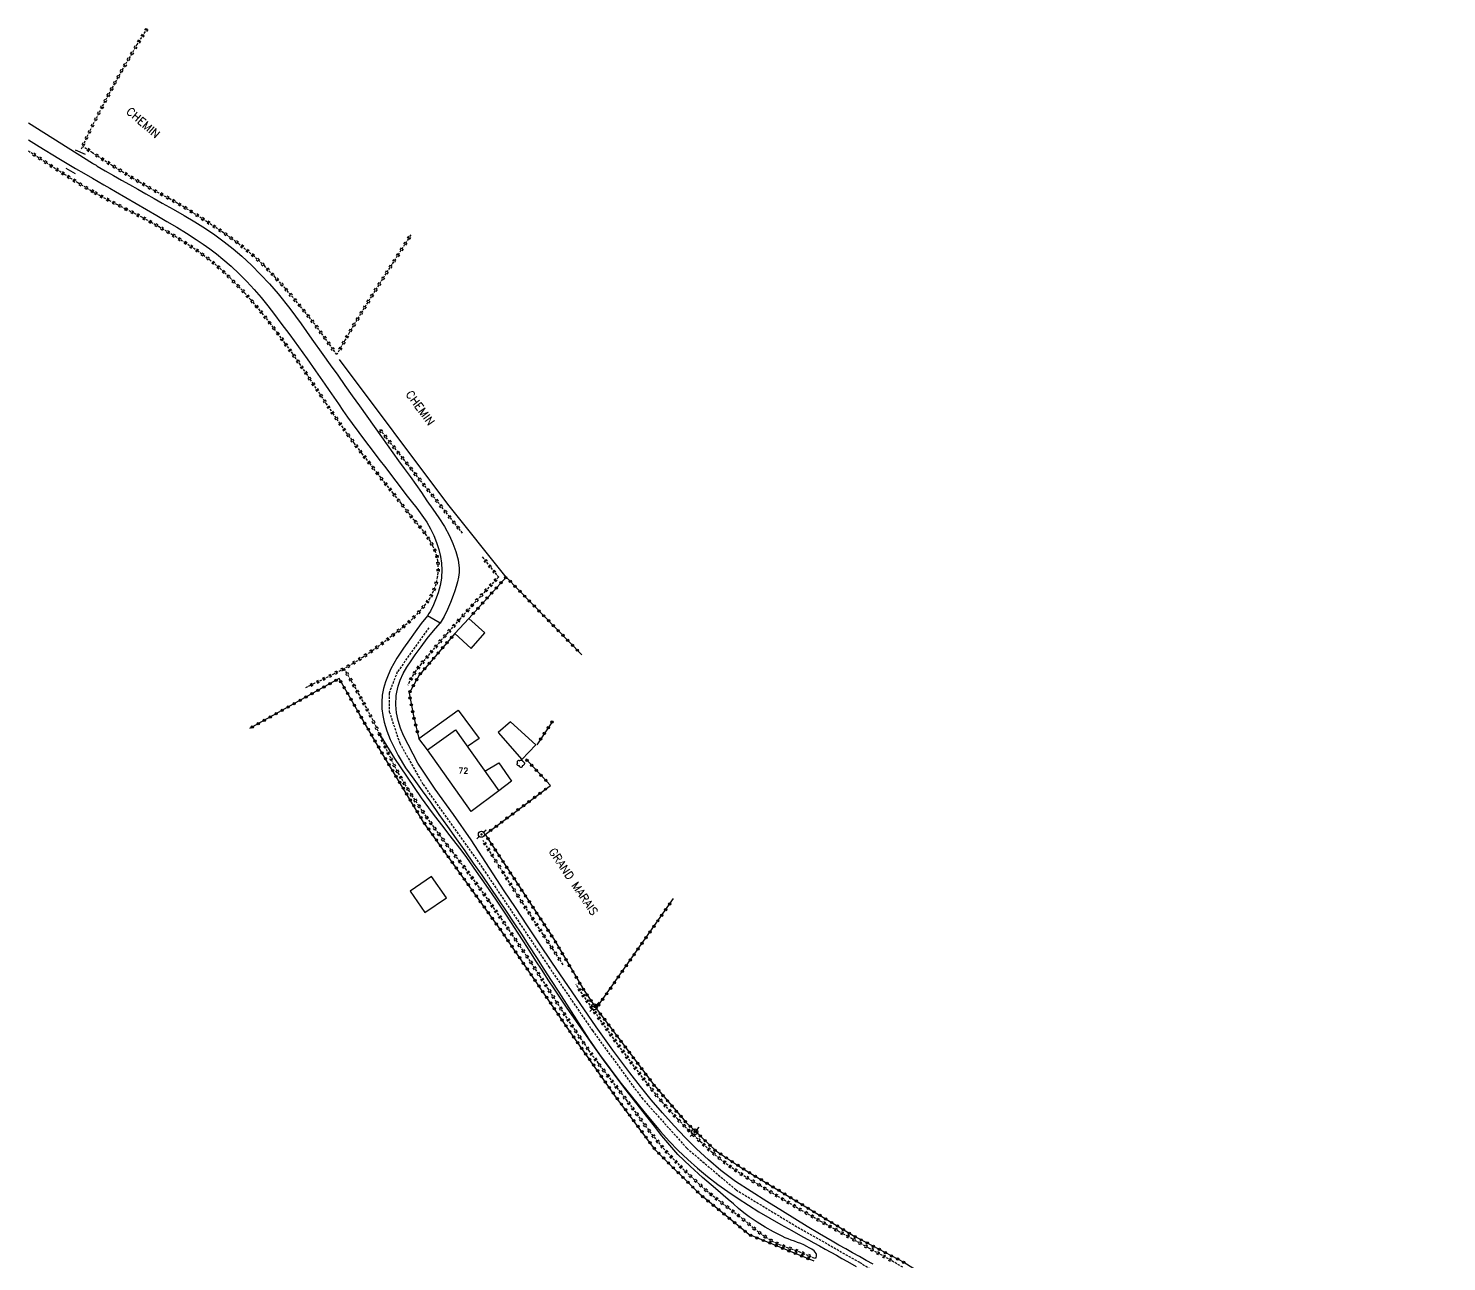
# Model space of a CAD drawing. Header units: millimetres. Extents: x 113000 to 114000, y 153000 to 154000.
# Drawn here: x 113000 to 113310.1, y 153521.3 to 153791 of the extents above; entities that cross this region are included whole.
import ezdxf
from ezdxf.enums import TextEntityAlignment as Align

# ---------------------------------------------------------------- set-up
doc = ezdxf.new("R2010")
doc.units = ezdxf.units.MM
doc.linetypes.add('DASHED', pattern=[0.75, 0.5, -0.25])
doc.layers.get('0').update_dxf_attribs({"linetype": 'CONTINUOUS'})
for name, color, linetype in [('W0001', 6, 'DASHED'), ('W0008', 7, 'CONTINUOUS'), ('W0071', 7, 'CONTINUOUS'), ('W0101', 7, 'CONTINUOUS'), ('W0104', 1, 'CONTINUOUS'), ('W0120', 7, 'CONTINUOUS'), ('W0211', 2, 'CONTINUOUS'), ('W0220', 5, 'DASHED'), ('W0300', 7, 'CONTINUOUS'), ('W0323', 7, 'CONTINUOUS'), ('W0330', 7, 'CONTINUOUS'), ('W0473', 7, 'CONTINUOUS'), ('W0989', 7, 'CONTINUOUS'), ('W0991', 7, 'CONTINUOUS')]:
    doc.layers.add(name, color=color, linetype=linetype)
doc.styles.get("Standard").update_dxf_attribs({"font": 'romans.shx', "width": 0.85})

# ---------------------------------------------------------------- blocks, each defined once
blk = doc.blocks.new('T473')
for p, q in [((-0.166667, 0.166667), (0.166667, -0.166667)), ((-0.166667, -0.166667), (0.166667, 0.166667)), ((0.500001, 0.500001), (1.000002, 1.000002)), ((-1.000002, -1.000002), (-0.500001, -0.500001))]:
    blk.add_line(p, q)
blk.add_ellipse((0, 0), major_axis=(0.471405, 0.471405), ratio=1, start_param=5.4977871438, end_param=11.780972451)
blk = doc.blocks.new('T300')
for p, q in [((-0.8, 0.51), (-0.86, 0.34)), ((-0.86, 0.34), (-0.86, 0.17)), ((-0.86, 0.17), (-0.74, 0.06)), ((-0.69, 0.63), (-0.8, 0.51)), ((-0.8, -0.06), (-0.74, 0.06)), ((-0.74, 0.06), (-0.69, 0.11)), ((-0.57, 0.69), (-0.69, 0.63)), ((-0.46, 0.69), (-0.57, 0.69)), ((-0.29, 0.63), (-0.46, 0.69)), ((-0.29, 0.63), (-0.17, 0.74)), ((-0.23, 0.57), (-0.29, 0.63)), ((-0.17, 0.74), (-0.06, 0.8)), ((-0.06, 0.8), (0.06, 0.8)), ((0.06, 0.8), (0.23, 0.74)), ((0.23, 0.74), (0.34, 0.63)), ((0.34, 0.63), (0.4, 0.51)), ((0.46, 0.46), (0.34, 0.46)), ((0.4, 0.51), (0.4, 0.46)), ((0.57, 0.4), (0.46, 0.46)), ((0.57, 0.4), (0.69, 0.29)), ((0.69, 0.29), (0.74, 0.17)), ((0.74, 0.06), (0.69, -0.17)), ((0.74, 0.17), (0.74, 0.06)), ((-0.8, -0.17), (-0.8, -0.06)), ((-0.8, -0.23), (-0.8, -0.17)), ((-0.74, -0.34), (-0.8, -0.23)), ((-0.69, -0.4), (-0.74, -0.34)), ((-0.51, -0.46), (-0.69, -0.4)), ((-0.4, -0.46), (-0.51, -0.46)), ((-0.4, -0.46), (-0.34, -0.46)), ((-0.34, -0.46), (-0.34, -0.4)), ((-0.34, -0.51), (-0.34, -0.46)), ((-0.29, -0.63), (-0.34, -0.51)), ((-0.17, -0.74), (-0.29, -0.63)), ((-0.06, -0.8), (-0.17, -0.74)), ((0.06, -0.8), (-0.06, -0.8)), ((0.17, -0.74), (0.06, -0.8)), ((0.23, -0.69), (0.17, -0.74)), ((0.29, -0.46), (0.23, -0.46)), ((0.29, -0.63), (0.23, -0.69)), ((0.46, -0.4), (0.29, -0.46)), ((0.34, -0.51), (0.29, -0.63)), ((0.34, -0.51), (0.34, -0.46)), ((0.57, -0.34), (0.46, -0.4)), ((0.63, -0.29), (0.57, -0.34)), ((0.69, -0.17), (0.63, -0.29))]:
    blk.add_line(p, q)
blk = doc.blocks.new('t323o')
at = {"color": 0, "linetype": 'Continuous'}
for radius in [0.25, 0.15]:
    blk.add_circle((0, 0), radius, dxfattribs=at)
blk = doc.blocks.new('t220o')
at = {"color": 0, "linetype": 'Continuous'}
for p, q in [((-0.25, 0.25), (0.25, 0.25)), ((-0.25, -0.25), (0.25, -0.25))]:
    blk.add_line(p, q, dxfattribs=at)

msp = doc.modelspace()

# ---------------------------------------------------------------- linework, layer by layer
at = {"layer": 'W0001'}
msp.add_lwpolyline([(113087.59, 153659.91), (113080.68, 153650.24), (113078.86, 153645.6), (113078.92, 153641.53), (113081.22, 153634.66), (113086.3, 153625.65), (113099.41, 153607.23), (113113.79, 153585.81), (113123.34, 153571.83), (113134.13, 153557.11), (113144, 153546.1), (113154.74, 153537.01), (113167.63, 153529.21), (113181.79, 153521.15), (113192.87, 153514.41), (113205.45, 153505.72), (113222.46, 153493.44), (113240.05, 153479.24), (113252.62, 153469.2), (113266.6, 153456.63), (113281.98, 153442.4), (113300.34, 153426.51), (113310.13, 153418.49)], dxfattribs=at)
at = {"layer": 'W0008'}
for points in [[(113087.28, 153662.53), (113085.91, 153660.81), (113084.59, 153659.05), (113083.31, 153657.27), (113082.06, 153655.46), (113081.32, 153654.35), (113080.59, 153653.24), (113079.9, 153652.09), (113079.29, 153650.9), (113078.67, 153649.52), (113078.12, 153648.1), (113077.67, 153646.65), (113077.39, 153645.15), (113077.28, 153643.67), (113077.32, 153642.2), (113077.5, 153640.73), (113077.79, 153639.29), (113078.35, 153637.37), (113079.1, 153635.51), (113079.96, 153633.71), (113080.89, 153631.96), (113082.5, 153629.31), (113084.28, 153626.77), (113086.12, 153624.28), (113087.92, 153621.78), (113089.78, 153619.11), (113091.65, 153616.44), (113093.53, 153613.79), (113095.41, 153611.13), (113097.28, 153608.46), (113099.15, 153605.8), (113101, 153603.12), (113102.83, 153600.43), (113104.51, 153597.92), (113106.17, 153595.41), (113107.81, 153592.89), (113109.45, 153590.36), (113111.08, 153587.83), (113112.71, 153585.3), (113114.35, 153582.77), (113115.99, 153580.24), (113118.18, 153576.83), (113120.35, 153573.4), (113122.56, 153569.99), (113124.86, 153566.64), (113127.2, 153563.44), (113129.62, 153560.29), (113132.1, 153557.19), (113134.61, 153554.12), (113136.42, 153551.94), (113138.24, 153549.78), (113140.12, 153547.66), (113142.09, 153545.63), (113144.17, 153543.66), (113146.32, 153541.78), (113148.53, 153539.96), (113150.79, 153538.21), (113152.97, 153536.63), (113155.2, 153535.12), (113157.47, 153533.66), (113159.75, 153532.23), (113162.12, 153530.82), (113164.53, 153529.46), (113166.94, 153528.12), (113169.35, 153526.77), (113170.57, 153526.09), (113171.79, 153525.42), (113173.02, 153524.74), (113174.24, 153524.07), (113175.46, 153523.4), (113176.68, 153522.72), (113177.89, 153522.04), (113179.1, 153521.34), (113180.98, 153520.23)], [(113184.72, 153520.74), (113183.23, 153521.59), (113181.73, 153522.43), (113180.22, 153523.26), (113178.72, 153524.1), (113177.23, 153524.95), (113175.74, 153525.81), (113173.02, 153527.41), (113170.31, 153529.03), (113167.61, 153530.67), (113164.93, 153532.34), (113161.49, 153534.48), (113158.05, 153536.62), (113154.65, 153538.86), (113151.39, 153541.28), (113148.69, 153543.56), (113146.11, 153545.96), (113143.62, 153548.46), (113141.19, 153551.01), (113138.65, 153553.82), (113136.2, 153556.7), (113133.82, 153559.64), (113131.49, 153562.62), (113127.77, 153567.59), (113124.18, 153572.65), (113120.65, 153577.75), (113117.14, 153582.86), (113114.45, 153586.8), (113111.78, 153590.77), (113109.14, 153594.74), (113106.5, 153598.72), (113104.06, 153602.42), (113101.63, 153606.12), (113099.21, 153609.83), (113096.79, 153613.55), (113092.95, 153619.1), (113088.94, 153624.6), (113085.15, 153630.29), (113082.01, 153636.35), (113081.38, 153637.96), (113080.88, 153639.61), (113080.53, 153641.31), (113080.37, 153643.03), (113080.36, 153643.73), (113080.39, 153644.42), (113080.46, 153645.11), (113080.56, 153645.8), (113080.7, 153646.47), (113080.86, 153647.15), (113081.06, 153647.81), (113081.29, 153648.46), (113081.95, 153649.94), (113082.77, 153651.32), (113083.67, 153652.65), (113084.58, 153653.96), (113085.87, 153655.77), (113087.21, 153657.53), (113088.61, 153659.25), (113090.07, 153660.93)], [(113090.06, 153660.92), (113087.28, 153662.53)]]:
    msp.add_lwpolyline(points, dxfattribs=at)
at = {"layer": 'W0071'}
for points in [[(113000, 153770.33), (113014, 153761.49)], [(113000, 153766.57), (113002.36, 153765.11), (113006.65, 153762.5), (113008.48, 153761.41), (113010.31, 153760.33), (113012.16, 153759.27), (113014, 153758.21)], [(113014, 153761.49), (113014.26, 153761.34), (113014.52, 153761.18), (113014.79, 153761.02), (113015.05, 153760.86), (113016.81, 153759.82), (113018.58, 153758.8), (113020.36, 153757.79), (113022.14, 153756.79), (113023.92, 153755.79), (113025.71, 153754.79), (113027.49, 153753.79), (113029.26, 153752.77), (113031.65, 153751.41), (113034.05, 153750.07), (113036.43, 153748.68), (113038.76, 153747.2), (113040.81, 153745.79), (113042.83, 153744.32), (113044.79, 153742.78), (113046.69, 153741.16), (113048.78, 153739.21), (113050.79, 153737.17), (113052.73, 153735.07), (113054.6, 153732.91), (113057.19, 153729.68), (113059.64, 153726.36), (113062.02, 153722.99), (113064.42, 153719.63), (113066.03, 153717.4), (113067.64, 153715.15), (113069.23, 153712.91), (113070.83, 153710.65), (113072.41, 153708.4), (113074, 153706.15), (113075.6, 153703.9), (113077.19, 153701.65), (113078.44, 153699.91), (113079.7, 153698.17), (113080.95, 153696.43), (113082.21, 153694.7), (113083.47, 153692.96), (113084.71, 153691.21), (113085.94, 153689.45), (113087.15, 153687.68), (113088.45, 153685.82), (113089.77, 153683.95), (113091.01, 153682.03), (113092.08, 153680), (113092.82, 153678.32), (113093.48, 153676.59), (113093.96, 153674.79), (113094.19, 153672.93), (113094.2, 153672.45), (113094.17, 153671.96), (113094.13, 153671.48), (113094.06, 153671)], [(113014, 153758.21), (113015.27, 153757.48), (113016.53, 153756.75), (113017.8, 153756.02), (113019.06, 153755.29), (113021.33, 153753.98), (113023.59, 153752.67), (113025.86, 153751.36), (113028.11, 153750.03), (113030.27, 153748.75), (113032.43, 153747.47), (113034.57, 153746.17), (113036.68, 153744.8), (113038.19, 153743.78), (113039.67, 153742.74), (113041.13, 153741.65), (113042.54, 153740.51), (113044.34, 153738.94), (113046.08, 153737.31), (113047.76, 153735.62), (113049.39, 153733.88), (113050.93, 153732.1), (113052.39, 153730.26), (113053.81, 153728.39), (113055.22, 153726.52), (113057.15, 153723.94), (113059.05, 153721.33), (113060.93, 153718.71), (113062.8, 153716.08), (113063.81, 153714.64), (113064.81, 153713.2), (113065.81, 153711.76), (113066.81, 153710.31), (113067.8, 153708.86), (113068.8, 153707.42), (113069.82, 153705.98), (113070.84, 153704.56), (113072.28, 153702.6), (113073.73, 153700.65), (113075.2, 153698.71), (113076.67, 153696.77), (113078.15, 153694.84), (113079.63, 153692.91), (113081.1, 153690.98), (113082.57, 153689.04), (113083.73, 153687.55), (113084.92, 153686.07), (113086.07, 153684.56), (113087.11, 153682.97), (113087.91, 153681.55), (113088.64, 153680.08), (113089.28, 153678.56), (113089.77, 153676.99), (113090.1, 153675.52), (113090.33, 153674.03), (113090.42, 153672.52), (113090.37, 153671)], [(113090.37, 153671), (113090.36, 153670.93), (113090.36, 153670.87), (113090.35, 153670.8), (113090.34, 153670.74), (113090.07, 153669.12), (113089.61, 153667.55), (113089.04, 153666.02), (113088.42, 153664.53), (113088.17, 153664.01), (113087.9, 153663.5), (113087.6, 153663.01), (113087.28, 153662.53)], [(113094.06, 153671), (113093.85, 153669.97), (113093.56, 153668.96), (113093.24, 153667.96), (113092.91, 153666.97), (113092.33, 153665.4), (113091.66, 153663.87), (113090.9, 153662.38), (113090.07, 153660.93)]]:
    msp.add_lwpolyline(points, dxfattribs=at)
at = {"layer": 'W0101'}
for points in [[(113087.26, 153633.2), (113093.4, 153637.61), (113102.91, 153624.23), (113096.83, 153619.72)], [(113096.83, 153619.72), (113087.26, 153633.2)]]:
    msp.add_lwpolyline(points, dxfattribs=at)
at = {"layer": 'W0104'}
for points in [[(113093.24, 153658.62), (113096.81, 153655.39), (113099.82, 153658.83), (113096.3, 153661.94)], [(113102.72, 153636.99), (113107.88, 153631.13), (113110.99, 153634.28), (113105.4, 153639.35)], [(113083.46, 153602.32), (113086.7, 153597.62), (113091.4, 153600.86), (113088.16, 153605.56)]]:
    msp.add_lwpolyline(points, close=True, dxfattribs=at)
for points in [[(113087.26, 153633.2), (113085.38, 153635.73), (113094.01, 153641.92), (113098.6, 153635.72), (113096.02, 153633.92)], [(113099.85, 153628.54), (113102.84, 153630.4), (113105.62, 153626.4), (113102.91, 153624.23)]]:
    msp.add_lwpolyline(points, dxfattribs=at)
at = {"layer": 'W0120'}
for points in [[(113012.47, 153763.4), (113010.34, 153764.3)], [(113010.32, 153759.14), (113008.24, 153760.35)]]:
    msp.add_lwpolyline(points, dxfattribs=at)
at = {"layer": 'W0211'}
msp.add_lwpolyline([(113172.09, 153522), (113172.24, 153522.26), (113172.32, 153522.55), (113172.32, 153522.85), (113172.24, 153523.13), (113171.86, 153523.68), (113171.32, 153524.08), (113170.75, 153524.37), (113170.22, 153524.64), (113169.57, 153524.98), (113168.9, 153525.28), (113168.21, 153525.54), (113167.52, 153525.79), (113166.83, 153526.03), (113166.14, 153526.29), (113165.46, 153526.56), (113164.8, 153526.87), (113162.94, 153527.83), (113161.12, 153528.84), (113159.33, 153529.93), (113157.6, 153531.1), (113156.42, 153531.99), (113155.28, 153532.95), (113154.17, 153533.93), (113153.06, 153534.91), (113150.25, 153537.31), (113147.44, 153539.7), (113144.68, 153542.17), (113142.04, 153544.76), (113140.25, 153546.76), (113138.55, 153548.84), (113136.9, 153550.96), (113135.25, 153553.08), (113132.85, 153556.13), (113130.46, 153559.21), (113128.11, 153562.3), (113125.79, 153565.43), (113123.05, 153569.25), (113120.35, 153573.11), (113117.69, 153576.99), (113115.05, 153580.89), (113113.68, 153582.95), (113112.33, 153585.02), (113110.99, 153587.1), (113109.66, 153589.19), (113108.33, 153591.27), (113106.99, 153593.35), (113105.64, 153595.43), (113104.27, 153597.49), (113102.21, 153600.56), (113100.12, 153603.61), (113098.01, 153606.65), (113095.86, 153609.65), (113094.85, 153611.03), (113093.81, 153612.4), (113092.77, 153613.75), (113091.72, 153615.1), (113090.67, 153616.46), (113089.63, 153617.81), (113088.59, 153619.18), (113087.58, 153620.55), (113085.99, 153622.76), (113084.43, 153624.98), (113082.89, 153627.22), (113081.38, 153629.47), (113080.17, 153631.33), (113078.98, 153633.21), (113077.81, 153635.09), (113076.66, 153637)], dxfattribs=at)
at = {"layer": 'W0220'}
for points in [[(113025.94, 153790.89), (113023.75, 153787.41), (113020.33, 153781.6), (113017.08, 153775.7), (113014, 153769.7)], [(113014, 153769.7), (113011.4, 153764.26)], [(113000, 153764.19), (113001.95, 153762.92), (113004.89, 153761), (113007.83, 153759.09), (113010.81, 153757.23), (113013.83, 153755.44), (113013.87, 153755.42), (113013.91, 153755.39), (113013.96, 153755.37), (113014, 153755.34)], [(113014, 153763.75), (113011.89, 153765.15)], [(113067.45, 153719.63), (113065.3, 153722.69), (113063.07, 153725.69), (113060.77, 153728.64), (113058.38, 153731.52), (113056.22, 153734.05), (113054, 153736.53), (113051.69, 153738.94), (113049.24, 153741.21), (113046.01, 153743.84), (113042.63, 153746.29), (113039.16, 153748.61), (113035.66, 153750.86), (113034.1, 153751.83), (113032.51, 153752.76), (113030.9, 153753.67), (113029.29, 153754.55), (113027.67, 153755.44), (113026.06, 153756.32), (113024.46, 153757.23), (113022.87, 153758.17), (113020.63, 153759.53), (113018.41, 153760.91), (113016.2, 153762.32), (113014, 153763.75)], [(113014, 153755.34), (113015.8, 153754.34), (113017.62, 153753.37), (113019.46, 153752.43), (113021.3, 153751.5), (113023.14, 153750.57), (113024.97, 153749.62), (113026.78, 153748.64), (113028.57, 153747.61), (113031.4, 153745.93), (113034.21, 153744.19), (113036.96, 153742.37), (113039.62, 153740.41), (113041.28, 153739.03), (113042.88, 153737.57), (113044.43, 153736.06), (113045.94, 153734.53), (113047.27, 153733.12), (113048.57, 153731.67), (113049.83, 153730.2), (113051.06, 153728.7), (113052.8, 153726.51), (113054.48, 153724.28), (113056.13, 153722.03), (113057.76, 153719.76), (113059.26, 153717.63), (113060.73, 153715.48), (113062.18, 153713.31), (113063.63, 153711.14), (113065.07, 153708.97), (113066.53, 153706.8), (113068.01, 153704.66), (113069.52, 153702.53), (113071.18, 153700.29), (113072.86, 153698.07), (113074.56, 153695.87), (113076.28, 153693.68), (113078, 153691.49), (113079.73, 153689.3), (113081.45, 153687.12), (113083.16, 153684.92), (113084.36, 153683.43), (113085.6, 153681.97), (113086.79, 153680.45), (113087.84, 153678.83), (113088.37, 153677.84), (113088.87, 153676.81), (113089.26, 153675.74), (113089.49, 153674.61), (113089.56, 153673.71), (113089.58, 153672.8), (113089.53, 153671.9), (113089.42, 153671)], [(113083.64, 153745.85), (113083.09, 153744.97), (113081.07, 153741.82), (113079.04, 153738.67), (113077.02, 153735.52), (113075.01, 153732.36), (113073.03, 153729.18), (113071.08, 153725.98), (113070.15, 153724.4), (113069.23, 153722.82), (113068.34, 153721.23), (113067.46, 153719.62)], [(113094.94, 153680.61), (113076.88, 153703.24)], [(113099.25, 153675.39), (113102.78, 153671.01)], [(113089.42, 153671), (113089.27, 153670.2), (113089.08, 153669.41), (113088.84, 153668.64), (113088.55, 153667.88), (113087.78, 153666.36), (113086.8, 153664.98), (113085.7, 153663.71), (113084.57, 153662.48), (113083.37, 153661.28), (113082.09, 153660.16), (113080.77, 153659.09), (113079.43, 153658.05), (113077.4, 153656.48), (113075.33, 153654.96), (113073.22, 153653.5), (113071.05, 153652.12), (113068.99, 153650.94), (113066.89, 153649.86), (113064.77, 153648.81), (113062.65, 153647.77), (113062.13, 153647.51), (113061.6, 153647.26), (113061.07, 153647.01), (113060.54, 153646.76)], [(113102.77, 153671), (113099.91, 153667.94), (113097.08, 153664.85), (113094.27, 153661.74), (113091.49, 153658.61), (113090.4, 153657.36), (113089.32, 153656.09), (113088.25, 153654.82), (113087.19, 153653.55), (113086.54, 153652.77), (113085.88, 153652), (113085.24, 153651.21), (113084.65, 153650.39), (113084.18, 153649.65), (113083.74, 153648.9), (113083.34, 153648.13), (113082.97, 153647.35)], [(113102.78, 153671.01), (113102.77, 153671)], [(113102.78, 153671.01), (113102.77, 153671)], [(113068.99, 153650.99), (113070.59, 153648.27), (113072.15, 153645.53), (113073.67, 153642.76), (113075.15, 153639.97), (113075.88, 153638.51), (113076.58, 153637.04), (113077.26, 153635.56), (113077.94, 153634.07), (113078.62, 153632.58), (113079.32, 153631.11), (113080.05, 153629.65), (113080.82, 153628.21), (113082.28, 153625.71), (113083.82, 153623.27), (113085.42, 153620.87), (113087.06, 153618.49), (113088.41, 153616.57), (113089.8, 153614.69), (113091.21, 153612.82), (113092.64, 153610.96), (113094.07, 153609.11), (113095.49, 153607.25), (113096.9, 153605.37), (113098.29, 153603.48), (113100.81, 153599.95), (113103.29, 153596.39), (113105.75, 153592.82), (113108.19, 153589.23), (113110, 153586.53), (113111.78, 153583.81), (113113.54, 153581.08), (113115.3, 153578.35), (113117.06, 153575.62), (113118.84, 153572.9), (113120.66, 153570.21), (113122.51, 153567.54), (113124.52, 153564.78), (113126.59, 153562.07), (113128.68, 153559.37), (113130.75, 153556.67), (113132.61, 153554.16), (113134.45, 153551.62), (113136.34, 153549.11), (113138.33, 153546.69), (113140.42, 153544.38), (113142.59, 153542.15), (113144.83, 153539.99), (113147.12, 153537.88), (113149.1, 153536.19), (113151.13, 153534.58), (113153.2, 153533), (113155.26, 153531.41), (113157.02, 153529.99), (113158.77, 153528.54), (113160.59, 153527.14), (113162.51, 153525.92), (113163.33, 153525.48), (113164.17, 153525.1), (113165.03, 153524.76), (113165.9, 153524.44), (113166.77, 153524.14), (113167.64, 153523.84), (113168.51, 153523.52), (113169.36, 153523.18), (113170.05, 153522.89), (113170.73, 153522.6), (113171.41, 153522.3), (113172.09, 153522)], [(113116.95, 153586.24), (113114.75, 153589.55), (113112.57, 153592.86), (113110.4, 153596.18), (113108.24, 153599.51), (113106.02, 153602.98), (113103.8, 153606.45), (113101.6, 153609.93), (113099.42, 153613.42)], [(113191.19, 153520.1), (113188.71, 153521.55), (113186.2, 153522.95), (113183.69, 153524.34), (113181.18, 153525.73), (113180.21, 153526.27), (113179.24, 153526.81), (113178.27, 153527.34), (113177.3, 153527.87), (113176.34, 153528.41), (113175.37, 153528.94), (113174.4, 153529.48), (113173.44, 153530.03), (113170.82, 153531.52), (113168.21, 153533.03), (113165.61, 153534.55), (113163.02, 153536.11), (113160.29, 153537.76), (113157.54, 153539.4), (113154.84, 153541.12), (113152.24, 153542.99), (113149.53, 153545.2), (113146.94, 153547.54), (113144.44, 153549.97), (113142, 153552.45), (113140.35, 153554.23), (113138.75, 153556.06), (113137.2, 153557.93), (113135.68, 153559.83), (113132.02, 153564.59), (113128.47, 153569.43), (113124.99, 153574.33), (113121.55, 153579.24), (113121.08, 153579.92), (113120.62, 153580.6), (113120.17, 153581.29), (113119.72, 153581.98)]]:
    msp.add_lwpolyline(points, dxfattribs=at)
at = {"layer": 'W0323'}
for points in [[(113121.04, 153653.98), (113104.46, 153670.99), (113096.3, 153661.94)], [(113093.24, 153658.62), (113085.45, 153649.57), (113083.27, 153645.61), (113084.22, 153640.67), (113085.38, 153635.73)], [(113171.85, 153521.4), (113157.57, 153527.23), (113146.91, 153536), (113137.17, 153545.7), (113128.26, 153557.68), (113118.6, 153571.35), (113103.5, 153593.51), (113086.43, 153617.44), (113077.43, 153632.38), (113072.34, 153641.13), (113067.94, 153648.8), (113048.35, 153637.88)], [(113114.54, 153639.36), (113111.16, 153634.34)], [(113114.17, 153625.45), (113108.75, 153631.25)], [(113099.9, 153614.7), (113114.18, 153625.45)], [(113099.9, 153614.7), (113115.03, 153591.62), (113121.37, 153580.82), (113124.19, 153576.66), (113141.09, 153600.74)], [(113124.19, 153576.66), (113136.77, 153559.94), (113143.84, 153551.75), (113150.23, 153545.62), (113155.93, 153541.84), (113180.39, 153527), (113191.42, 153521.17), (113201.89, 153514.61), (113213.85, 153505.43), (113229.98, 153492.7)]]:
    msp.add_lwpolyline(points, dxfattribs=at)
at = {"layer": 'W0330'}
for points in [[(113104.45, 153671), (113091.72, 153686.93), (113068, 153718.57)], [(113104.46, 153670.99), (113104.45, 153671)], [(113104.46, 153670.99), (113104.45, 153671)]]:
    msp.add_lwpolyline(points, dxfattribs=at)

# ---------------------------------------------------------------- block references
at = {"layer": 'W0220'}
for p, rotation in [((113025.76, 153790.61), 237.8224537720769), ((113024.16, 153788.07), 237.8224537720769), ((113024.96, 153789.34), 237.8224537720769), ((113021.86, 153784.2), 239.5069197160628), ((113022.62, 153785.5), 239.5069197160628), ((113023.38, 153786.79), 239.5069197160628), ((113020.34, 153781.62), 239.5069197160628), ((113021.1, 153782.91), 239.5069197160628), ((113018.17, 153777.68), 241.1748454863585), ((113018.89, 153778.99), 241.1748454863585), ((113019.61, 153780.31), 241.1748454863585), ((113016.74, 153775.04), 242.8262302724876), ((113017.44, 153776.36), 241.1748454863585), ((113015.37, 153772.37), 242.8262302724876), ((113016.06, 153773.7), 242.8262302724876), ((113013.99, 153769.67), 244.4345727620247), ((113014.69, 153771.04), 242.8262302724876), ((113012.04, 153765.61), 244.4345727620247), ((113012.69, 153766.97), 244.4345727620247), ((113013.34, 153768.32), 244.4345727620247), ((113001.26, 153763.38), 326.902431495961), ((113002.51, 153762.55), 326.7317806679793), ((113013.14, 153764.32), 146.4377524315927), ((113014.99, 153763.11), 146.9669983220512), ((113016.25, 153762.29), 147.5304162670357), ((113003.77, 153761.73), 326.7317806679793), ((113005.02, 153760.91), 327.1274781135896), ((113006.28, 153760.1), 327.1274781135896), ((113007.54, 153759.28), 327.1274781135896), ((113017.51, 153761.48), 147.5304162670357), ((113018.78, 153760.68), 148.0859087528773), ((113020.06, 153759.89), 148.0859087528773), ((113021.33, 153759.1), 148.6334757175229), ((113008.81, 153758.48), 327.9906143036423), ((113010.08, 153757.69), 327.9906143036423), ((113011.36, 153756.9), 329.32085472015), ((113012.65, 153756.14), 329.32085472015), ((113022.61, 153758.32), 148.6334757175229), ((113023.9, 153757.56), 149.4903023075917), ((113025.2, 153756.81), 150.5055385458408), ((113026.51, 153756.07), 151.1486270056925), ((113013.94, 153755.38), 330.2580448104006), ((113014.68, 153754.96), 330.8821225888992), ((113015.99, 153754.24), 332.0533558536343), ((113017.32, 153753.54), 332.0533558536343), ((113018.65, 153752.85), 332.8277350528877), ((113027.83, 153755.35), 151.4194095193632), ((113029.14, 153754.63), 151.4194095193632), ((113030.46, 153753.91), 151.2352359998035), ((113031.77, 153753.18), 150.596365538011), ((113019.98, 153752.17), 333.2050435761956), ((113021.32, 153751.49), 333.1108611650064), ((113022.66, 153750.81), 333.1108611650064), ((113024, 153750.12), 332.5453340965036), ((113033.07, 153752.43), 149.5858774866845), ((113034.36, 153751.67), 148.2040194036005), ((113035.63, 153750.88), 148.2040194036005), ((113036.9, 153750.07), 147.1990424634817), ((113025.32, 153749.43), 331.5831260236875), ((113026.64, 153748.71), 331.5831260236875), ((113027.95, 153747.97), 330.2245055394883), ((113029.24, 153747.21), 329.2162169057868), ((113038.16, 153749.25), 147.1990424634817), ((113039.41, 153748.44), 146.2411181266832), ((113040.66, 153747.6), 146.2411181266832), ((113041.91, 153746.77), 146.2411181266832), ((113030.53, 153746.45), 329.2162169057868), ((113031.81, 153745.67), 328.3177362200221), ((113033.09, 153744.88), 328.3177362200221), ((113034.36, 153744.09), 326.4458092073851), ((113043.14, 153745.92), 144.1214726430465), ((113044.36, 153745.04), 144.1214726430465), ((113045.57, 153744.16), 144.1214726430465), ((113082.4, 153743.89), 237.3609709032421), ((113083.2, 153745.15), 237.6912789154593), ((113035.61, 153743.26), 326.4458092073851), ((113036.86, 153742.43), 326.4458092073851), ((113038.07, 153741.55), 323.6035717777862), ((113039.28, 153740.66), 323.6035717777862), ((113046.75, 153743.24), 140.8451553037108), ((113047.92, 153742.29), 140.8451553037108), ((113049.08, 153741.34), 140.8451553037108), ((113080.78, 153741.36), 237.2131272277899), ((113081.59, 153742.63), 237.3609709032421), ((113040.45, 153739.72), 320.4123132037127), ((113041.6, 153738.75), 317.621511705429), ((113042.7, 153737.74), 317.621511705429), ((113050.19, 153740.33), 137.1194789580397), ((113051.29, 153739.31), 137.1194789580397), ((113052.35, 153738.25), 133.8717464285355), ((113078.34, 153737.58), 237.2820002800775), ((113079.15, 153738.84), 237.2131272277899), ((113079.96, 153740.1), 237.2131272277899), ((113043.78, 153736.7), 315.6715840300142), ((113044.85, 153735.64), 314.564983323174), ((113045.9, 153734.57), 314.564983323174), ((113053.39, 153737.17), 133.8717464285355), ((113054.41, 153736.07), 131.7087560829222), ((113055.41, 153734.95), 131.7087560829222), ((113076.72, 153735.05), 237.5675674291342), ((113077.53, 153736.32), 237.2820002800775), ((113046.93, 153733.48), 313.3565616483868), ((113047.94, 153732.37), 311.8080321208738), ((113048.93, 153731.25), 310.5302391001639), ((113056.4, 153733.83), 130.6350396089278), ((113057.38, 153732.69), 130.6350396089278), ((113058.36, 153731.55), 130.6350396089278), ((113074.32, 153731.25), 238.0355385468723), ((113075.11, 153732.52), 237.5675674291342), ((113075.92, 153733.79), 237.5675674291342), ((113049.9, 153730.1), 309.5233489675302), ((113050.86, 153728.95), 309.5233489675302), ((113059.31, 153730.4), 129.5720394955619), ((113060.27, 153729.24), 129.5720394955619), ((113061.21, 153728.07), 128.0664651530569), ((113072.73, 153728.7), 238.6858859952895), ((113073.52, 153729.98), 238.0355385468723), ((113051.79, 153727.77), 308.3560427699565), ((113052.72, 153726.6), 308.3560427699565), ((113053.63, 153725.4), 307.0823638641453), ((113062.13, 153726.89), 128.0664651530569), ((113063.06, 153725.71), 128.0664651530569), ((113071.18, 153726.14), 238.6858859952895), ((113071.96, 153727.42), 238.6858859952895), ((113054.53, 153724.21), 306.2102901598596), ((113055.42, 153723), 306.2102901598596), ((113063.95, 153724.51), 126.5608865544674), ((113064.85, 153723.3), 126.5608865544674), ((113065.72, 153722.09), 125.0553036992222), ((113068.91, 153722.25), 240.6660336250694), ((113069.65, 153723.55), 240.0191498240505), ((113070.41, 153724.85), 239.3722687878128), ((113056.3, 153721.78), 305.7400714914833), ((113057.18, 153720.57), 305.7400714914833), ((113058.05, 153719.35), 305.1385957207993), ((113066.59, 153720.86), 125.0553036992222), ((113068.18, 153720.94), 241.3129201916828), ((113058.92, 153718.12), 305.1385957207993), ((113059.77, 153716.89), 304.3488731502557), ((113060.62, 153715.65), 304.3488731502557), ((113061.45, 153714.4), 303.8237094683307), ((113062.29, 153713.16), 303.5631699466971), ((113063.12, 153711.91), 303.5631699466971), ((113063.95, 153710.66), 303.6184777770788), ((113064.78, 153709.41), 303.6184777770788), ((113065.61, 153708.16), 303.9895945541545), ((113066.45, 153706.92), 303.9895945541545), ((113067.3, 153705.68), 304.6252331336601), ((113068.16, 153704.45), 305.52531457823), ((113069.03, 153703.23), 305.52531457823), ((113069.91, 153702.01), 306.4171349055775), ((113070.8, 153700.81), 306.4171349055775), ((113077.16, 153702.89), 128.5905817465388), ((113078.1, 153701.72), 128.5905817465388), ((113079.04, 153700.54), 128.5905817465388), ((113071.7, 153699.61), 307.1268588918786), ((113072.6, 153698.41), 307.1268588918786), ((113073.52, 153697.22), 307.6813095792536), ((113079.97, 153699.37), 128.5905817465388), ((113080.91, 153698.2), 128.5905817465388), ((113081.84, 153697.03), 128.5905817465388), ((113074.43, 153696.03), 307.6813095792536), ((113075.36, 153694.85), 308.0804632312971), ((113082.78, 153695.85), 128.5905817465388), ((113083.71, 153694.68), 128.5905817465388), ((113076.28, 153693.67), 308.2828549492349), ((113077.21, 153692.49), 308.2828549492349), ((113078.14, 153691.32), 308.2884330959949), ((113084.65, 153693.51), 128.5905817465388), ((113085.58, 153692.34), 128.5905817465388), ((113086.52, 153691.16), 128.5905817465388), ((113079.07, 153690.14), 308.2884330959949), ((113080, 153688.96), 308.138577319326), ((113080.93, 153687.78), 308.138577319326), ((113087.46, 153689.99), 128.5905817465388), ((113088.39, 153688.82), 128.5905817465388), ((113081.85, 153686.6), 307.8332940445269), ((113082.77, 153685.42), 307.8332940445269), ((113089.33, 153687.65), 128.5905817465388), ((113090.26, 153686.48), 128.5905817465388), ((113091.2, 153685.3), 128.5905817465388), ((113083.7, 153684.24), 308.9929516923765), ((113084.65, 153683.08), 310.2641126185691), ((113085.62, 153681.94), 308.1945069573821), ((113092.13, 153684.13), 128.5905817465388), ((113093.07, 153682.96), 128.5905817465388), ((113094.01, 153681.79), 128.5905817465388), ((113086.55, 153680.76), 308.1945069573821), ((113087.39, 153679.52), 302.8241253997933), ((113088.16, 153678.23), 298.5551534106827), ((113088.83, 153676.89), 295.5900421684859), ((113089.31, 153675.47), 281.4765641589234), ((113089.54, 153673.99), 274.8220447920211), ((113089.56, 153672.49), 267.0231731305782), ((113099.96, 153674.51), 308.9065037441235), ((113100.9, 153673.35), 308.9065037441235), ((113101.84, 153672.18), 308.9065037441235), ((113089.14, 153669.68), 256.2072566952972), ((113101.11, 153669.22), 226.9591229781576), ((113102.13, 153670.32), 226.9591229781576), ((113088.05, 153666.89), 242.942292404903), ((113088.69, 153668.25), 249.5520684704405), ((113099.07, 153667.02), 227.4351767148491), ((113100.09, 153668.12), 226.9591229781576), ((113085.34, 153663.32), 227.3953394164122), ((113086.33, 153664.44), 229.2662864667857), ((113087.25, 153665.62), 234.4817008094473), ((113096.04, 153663.7), 227.9205607304448), ((113097.04, 153664.81), 227.9205607304448), ((113098.06, 153665.92), 227.4351767148491), ((113082.12, 153660.18), 221.1936441591413), ((113083.25, 153661.17), 221.1936441591413), ((113084.31, 153662.23), 224.9779113383748), ((113093.03, 153660.35), 228.415274950599), ((113094.03, 153661.47), 228.415274950599), ((113095.03, 153662.59), 227.9205607304448), ((113078.59, 153657.4), 217.5253461630602), ((113079.77, 153658.31), 218.1076550222243), ((113080.95, 153659.24), 218.9005305132467), ((113090.06, 153656.97), 229.4645142782002), ((113091.05, 153658.1), 228.9420024884907), ((113092.04, 153659.23), 228.415274950599), ((113073.74, 153653.86), 214.6523862187505), ((113074.97, 153654.72), 214.6523862187505), ((113076.19, 153655.59), 216.3286240366664), ((113077.4, 153656.48), 216.3286240366664), ((113088.13, 153654.68), 230.2751212190172), ((113089.09, 153655.82), 229.9088887945208), ((113068.61, 153650.75), 207.3681286431442), ((113069.92, 153651.48), 209.830176011402), ((113071.22, 153652.23), 212.4973158955456), ((113072.49, 153653.04), 212.4973158955456), ((113085.25, 153651.22), 231.096467026855), ((113086.2, 153652.38), 229.6618857015613), ((113087.17, 153653.52), 229.9433353519736), ((113061.9, 153647.4), 205.8124642923669), ((113063.25, 153648.06), 206.2047304502705), ((113064.59, 153648.73), 206.2047304502705), ((113065.94, 153649.39), 206.1585229469723), ((113067.28, 153650.06), 207.3681286431442), ((113069.66, 153649.84), 300.4846183310552), ((113070.43, 153648.55), 300.4846183310552), ((113083.63, 153648.69), 242.326732966944), ((113084.39, 153649.98), 237.3977285317623), ((113071.17, 153647.25), 299.6235774949726), ((113071.91, 153645.94), 299.6235774949726), ((113072.64, 153644.63), 298.7625365271956), ((113073.36, 153643.32), 298.7625365271956), ((113074.07, 153642), 297.9014954282924), ((113074.77, 153640.67), 297.9014954282924), ((113075.46, 153639.34), 296.7412580459099), ((113076.13, 153637.99), 295.4755771257212), ((113076.77, 153636.64), 294.6777294294745), ((113077.39, 153635.27), 294.3480251180196), ((113078.01, 153633.91), 294.5674580395151), ((113078.64, 153632.54), 295.3355612218442), ((113079.28, 153631.19), 295.3355612218442), ((113079.95, 153629.84), 296.5705631767568), ((113080.65, 153628.52), 298.2719865096309), ((113081.4, 153627.22), 300.3228906624855), ((113082.15, 153625.92), 300.3228906624855), ((113082.95, 153624.65), 302.2891982821387), ((113083.75, 153623.38), 302.2891982821387), ((113084.58, 153622.13), 303.6734728654902), ((113085.41, 153620.89), 303.6734728654902), ((113086.26, 153619.65), 304.4748809454095), ((113087.11, 153618.41), 305.3152331215657), ((113087.98, 153617.19), 305.3152331215657), ((113088.85, 153615.97), 306.3238012329163), ((113089.74, 153614.76), 306.3238012329163), ((113090.65, 153613.57), 307.0606800698188), ((113091.55, 153612.37), 307.5257730361928), ((113092.47, 153611.18), 307.5257730361928), ((113099.86, 153612.71), 122.0706175169274), ((113100.66, 153611.44), 122.0706175169274), ((113101.46, 153610.17), 122.0706175169274), ((113093.38, 153609.99), 307.6576102774142), ((113094.3, 153608.81), 307.4560923589277), ((113095.21, 153607.62), 307.4560923589277), ((113102.26, 153608.9), 122.2876928878401), ((113103.06, 153607.63), 122.2876928878401), ((113096.12, 153606.42), 306.9825242633516), ((113097.02, 153605.22), 306.2369682009627), ((113097.9, 153604.01), 306.2369682009627), ((113103.86, 153606.36), 122.5047631298632), ((113104.67, 153605.1), 122.5047631298632), ((113098.78, 153602.79), 305.5001651314956), ((113099.65, 153601.57), 305.5001651314956), ((113105.47, 153603.83), 122.5047631298632), ((113106.28, 153602.57), 122.7218282431922), ((113107.09, 153601.3), 122.7218282431922), ((113100.52, 153600.35), 305.5001651314956), ((113101.39, 153599.12), 304.9406910567284), ((113102.24, 153597.9), 304.9406910567284), ((113107.9, 153600.04), 122.7218282431922), ((113108.71, 153598.78), 122.9388974646233), ((113103.1, 153596.67), 304.9406910567284), ((113103.96, 153595.43), 304.5162289119437), ((113109.53, 153597.52), 122.9388974646233), ((113110.35, 153596.26), 122.9388974646233), ((113111.17, 153595.01), 123.1559733932063), ((113104.81, 153594.2), 304.5162289119437), ((113105.66, 153592.96), 304.5162289119437), ((113106.5, 153591.72), 304.2267924347365), ((113111.99, 153593.75), 123.1559733932063), ((113112.81, 153592.5), 123.3730504654753), ((113107.34, 153590.48), 304.2267924347365), ((113108.19, 153589.24), 304.2267924347365), ((113113.63, 153591.25), 123.3730504654753), ((113114.46, 153589.99), 123.3730504654753), ((113115.29, 153588.74), 123.5901286811304), ((113109.02, 153587.99), 303.7708263253127), ((113109.86, 153586.75), 303.7708263253127), ((113110.68, 153585.49), 303.1878616619387), ((113116.12, 153587.49), 123.5901286811304), ((113111.5, 153584.24), 303.1878616619387), ((113112.32, 153582.98), 302.835378376566), ((113113.13, 153581.72), 302.835378376566), ((113113.94, 153580.46), 302.7134097168827), ((113114.75, 153579.19), 302.7134097168827), ((113120.54, 153580.72), 123.4659750334586), ((113121.38, 153579.48), 124.613646952732), ((113115.56, 153577.93), 302.8620821428166), ((113116.38, 153576.67), 302.8620821428166), ((113122.24, 153578.25), 124.9968089919609), ((113123.1, 153577.02), 124.9968089919609), ((113117.19, 153575.41), 303.2813186626171), ((113118.02, 153574.16), 303.2813186626171), ((113123.96, 153575.79), 124.9968089919609), ((113124.82, 153574.57), 124.9968089919609), ((113125.69, 153573.34), 125.3842370021402), ((113118.84, 153572.91), 303.2813186626171), ((113119.68, 153571.66), 303.9308642415593), ((113120.51, 153570.42), 303.9308642415593), ((113126.56, 153572.12), 125.3842370021402), ((113127.43, 153570.9), 125.3842370021402), ((113121.37, 153569.18), 304.8106577302772), ((113122.22, 153567.95), 304.8106577302772), ((113123.1, 153566.73), 306.0776567009198), ((113128.3, 153569.67), 125.3842370021402), ((113129.18, 153568.46), 126.2418944717185), ((113130.07, 153567.25), 126.2418944717185), ((113123.98, 153565.52), 306.0776567009198), ((113124.87, 153564.32), 307.3187614267345), ((113130.95, 153566.04), 126.2418944717185), ((113131.84, 153564.83), 126.2418944717185), ((113132.75, 153563.64), 127.5694450270262), ((113125.78, 153563.12), 307.3187614267345), ((113126.69, 153561.93), 307.7930719754363), ((113127.61, 153560.74), 307.7930719754363), ((113133.66, 153562.45), 127.5694450270262), ((113134.58, 153561.26), 127.5694450270262), ((113128.53, 153559.56), 307.7930719754363), ((113129.45, 153558.37), 307.5000932358388), ((113135.49, 153560.07), 127.5694450270262), ((113136.43, 153558.9), 128.725682778471), ((113137.37, 153557.73), 129.6953077874824), ((113130.36, 153557.18), 307.5000932358388), ((113131.26, 153555.98), 306.5532193165544), ((113132.15, 153554.78), 306.5532193165544), ((113138.33, 153556.58), 129.6953077874824), ((113139.3, 153555.43), 131.097354608378), ((113133.04, 153553.57), 305.9341253321187), ((113133.92, 153552.35), 305.9341253321187), ((113140.28, 153554.3), 131.097354608378), ((113141.3, 153553.2), 132.9313583618257), ((113142.33, 153552.11), 134.4711658301148), ((113134.81, 153551.14), 306.9078475548187), ((113135.71, 153549.94), 306.9078475548187), ((113136.63, 153548.76), 309.4700251455375), ((113143.39, 153551.04), 134.4711658301148), ((113144.44, 153549.97), 134.4711658301148), ((113145.51, 153548.93), 135.8425807290907), ((113137.58, 153547.6), 309.4700251455375), ((113138.55, 153546.45), 312.1454524455563), ((113139.55, 153545.34), 312.1454524455563), ((113146.59, 153547.88), 135.8425807290907), ((113147.69, 153546.86), 137.9474724183107), ((113148.8, 153545.86), 137.9474724183107), ((113140.57, 153544.23), 314.1742336824396), ((113141.61, 153543.16), 314.1742336824396), ((113142.66, 153542.08), 315.9594728283724), ((113149.93, 153544.87), 140.783836934445), ((113151.1, 153543.93), 140.783836934445), ((113152.26, 153542.98), 144.2884744790191), ((113153.48, 153542.1), 144.2884744790191), ((113143.74, 153541.04), 315.9594728283724), ((113144.81, 153540), 315.9594728283724), ((113145.92, 153538.98), 317.5009817385964), ((113154.7, 153541.23), 144.2884744790191), ((113155.95, 153540.41), 147.4823292309596), ((113157.22, 153539.61), 147.4823292309596), ((113158.5, 153538.83), 149.0441745025532), ((113147.03, 153537.97), 317.5009817385964), ((113148.16, 153536.99), 319.4772952260989), ((113149.31, 153536.03), 321.543060741917), ((113159.79, 153538.06), 149.0441745025532), ((113161.07, 153537.28), 148.9666145264132), ((113162.36, 153536.51), 148.9666145264132), ((113163.64, 153535.74), 148.9600099472991), ((113150.48, 153535.09), 321.543060741917), ((113151.67, 153534.17), 322.5315375998173), ((113152.86, 153533.26), 322.5315375998173), ((113164.93, 153534.96), 148.9600099472991), ((113166.22, 153534.2), 149.6176587603746), ((113167.51, 153533.44), 149.6176587603746), ((113168.81, 153532.68), 150.0566877990355), ((113154.05, 153532.34), 322.4406880036095), ((113155.24, 153531.43), 322.4406880036095), ((113156.4, 153530.49), 321.1454077136515), ((113157.57, 153529.54), 320.330239047974), ((113170.11, 153531.93), 150.0566877990355), ((113171.41, 153531.19), 150.2770598049596), ((113172.71, 153530.44), 150.2770598049596), ((113174.02, 153529.7), 150.4948133337221), ((113158.72, 153528.58), 320.330239047974), ((113159.91, 153527.66), 322.4409921362887), ((113161.13, 153526.8), 327.4462461927713), ((113175.32, 153528.97), 150.7718388205438), ((113176.64, 153528.24), 151.1180409332643), ((113177.95, 153527.52), 151.1755528785246), ((113179.26, 153526.79), 151.0593860171057), ((113162.39, 153525.99), 327.4462461927713), ((113163.73, 153525.31), 335.6321165008874), ((113165.11, 153524.73), 339.969929405542), ((113166.52, 153524.23), 340.84124686241), ((113167.94, 153523.73), 339.9653191231618), ((113180.58, 153526.07), 150.897366432548), ((113181.89, 153525.34), 150.9880605593658), ((113183.2, 153524.61), 150.9880605593658), ((113184.51, 153523.89), 151.1305698753096), ((113169.34, 153523.19), 338.3896905441327), ((113170.72, 153522.61), 336.8351963126993), ((113185.83, 153523.16), 151.1305698753096), ((113187.13, 153522.43), 150.7191780621857), ((113188.44, 153521.7), 150.7191780621857)]:
    msp.add_blockref('t220o', p, dxfattribs=dict(at, rotation=rotation))
at = {"layer": 'W0300'}
msp.add_blockref('T300', (113107.72, 153630.19), dxfattribs=at)
at = {"layer": 'W0323'}
for p, rotation in [((113103.34, 153669.74), 227.9449574669259), ((113104.34, 153670.85), 227.9449574669259), ((113105.38, 153670.04), 134.2726914475218), ((113100.32, 153666.4), 227.9449574669259), ((113101.33, 153667.51), 227.9449574669259), ((113102.33, 153668.63), 227.9449574669259), ((113106.43, 153668.97), 134.2726914475218), ((113107.48, 153667.9), 134.2726914475218), ((113108.52, 153666.82), 134.2726914475218), ((113097.31, 153663.06), 227.9449574669259), ((113098.31, 153664.17), 227.9449574669259), ((113099.32, 153665.29), 227.9449574669259), ((113109.57, 153665.75), 134.2726914475218), ((113110.62, 153664.67), 134.2726914475218), ((113111.66, 153663.6), 134.2726914475218), ((113112.71, 153662.52), 134.2726914475218), ((113113.76, 153661.45), 134.2726914475218), ((113114.81, 153660.38), 134.2726914475218), ((113091.57, 153656.67), 229.2753668252726), ((113092.55, 153657.81), 229.2753668252726), ((113115.85, 153659.3), 134.2726914475218), ((113116.9, 153658.23), 134.2726914475218), ((113117.95, 153657.15), 134.2726914475218), ((113089.61, 153654.4), 229.2753668252726), ((113090.59, 153655.54), 229.2753668252726), ((113118.99, 153656.08), 134.2726914475218), ((113120.04, 153655.01), 134.2726914475218), ((113086.68, 153650.99), 229.2753668252726), ((113087.66, 153652.13), 229.2753668252726), ((113088.64, 153653.26), 229.2753668252726), ((113065.98, 153647.71), 209.1370124731013), ((113067.29, 153648.44), 209.1370124731013), ((113068.32, 153648.14), 119.8709753388473), ((113084.91, 153648.58), 241.0931349164223), ((113085.7, 153649.85), 229.2753668252726), ((113060.74, 153644.79), 209.1370124731013), ((113062.05, 153645.52), 209.1370124731013), ((113063.36, 153646.25), 209.1370124731013), ((113064.67, 153646.98), 209.1370124731013), ((113069.06, 153646.84), 119.8709753388473), ((113069.81, 153645.54), 119.8709753388473), ((113083.46, 153645.96), 241.0931349164223), ((113083.48, 153644.53), 280.927712954045), ((113084.19, 153647.27), 241.0931349164223), ((113055.5, 153641.87), 209.1370124731013), ((113056.81, 153642.6), 209.1370124731013), ((113058.12, 153643.33), 209.1370124731013), ((113059.43, 153644.06), 209.1370124731013), ((113070.56, 153644.24), 119.8709753388473), ((113071.31, 153642.94), 119.8709753388473), ((113072.05, 153641.63), 119.8709753388473), ((113083.76, 153643.06), 280.927712954045), ((113084.05, 153641.58), 280.927712954045), ((113048.95, 153638.22), 209.1370124731013), ((113050.26, 153638.95), 209.1370124731013), ((113051.57, 153639.68), 209.1370124731013), ((113052.88, 153640.41), 209.1370124731013), ((113054.19, 153641.14), 209.1370124731013), ((113072.8, 153640.34), 120.1443858520349), ((113073.56, 153639.04), 120.1443858520349), ((113084.35, 153640.11), 283.1926721439715), ((113084.69, 153638.65), 283.1926721439715), ((113113.67, 153638.07), 236.0981480941933), ((113114.51, 153639.32), 236.0981480941933), ((113074.31, 153637.74), 120.1443858520349), ((113075.06, 153636.44), 120.1443858520349), ((113075.82, 153635.15), 120.1443858520349), ((113085.04, 153637.19), 283.1926721439715), ((113112, 153635.58), 236.0981480941933), ((113112.84, 153636.83), 236.0981480941933), ((113076.57, 153633.85), 120.1443858520349), ((113077.32, 153632.55), 120.1443858520349), ((113078.09, 153631.27), 121.0854776186573), ((113078.87, 153629.98), 121.0854776186573), ((113109.05, 153630.93), 133.0254175919366), ((113110.08, 153629.83), 133.0254175919366), ((113079.64, 153628.7), 121.0854776186573), ((113080.42, 153627.41), 121.0854776186573), ((113081.19, 153626.13), 121.0854776186573), ((113111.1, 153628.73), 133.0254175919366), ((113112.12, 153627.64), 133.0254175919366), ((113113.15, 153626.54), 133.0254175919366), ((113081.97, 153624.84), 121.0854776186573), ((113082.74, 153623.56), 121.0854776186573), ((113110.69, 153622.81), 36.96542471640112), ((113111.88, 153623.72), 36.96542471640112), ((113113.08, 153624.62), 36.96542471640112), ((113083.52, 153622.27), 121.0854776186573), ((113084.29, 153620.99), 121.0854776186573), ((113085.06, 153619.71), 121.0854776186573), ((113107.09, 153620.11), 36.96542471640112), ((113108.29, 153621.01), 36.96542471640112), ((113109.49, 153621.91), 36.96542471640112), ((113085.84, 153618.42), 121.0854776186573), ((113086.64, 153617.15), 125.4964408613244), ((113102.3, 153616.5), 36.96542471640112), ((113103.5, 153617.4), 36.96542471640112), ((113104.69, 153618.3), 36.96542471640112), ((113105.89, 153619.21), 36.96542471640112), ((113087.51, 153615.93), 125.4964408613244), ((113088.38, 153614.71), 125.4964408613244), ((113089.25, 153613.49), 125.4964408613244), ((113100.48, 153613.81), 303.2559034802283), ((113101.1, 153615.6), 36.96542471640112), ((113090.12, 153612.27), 125.4964408613244), ((113090.99, 153611.05), 125.4964408613244), ((113101.3, 153612.56), 303.2559034802283), ((113102.13, 153611.3), 303.2559034802283), ((113091.86, 153609.82), 125.4964408613244), ((113092.73, 153608.6), 125.4964408613244), ((113093.6, 153607.38), 125.4964408613244), ((113102.95, 153610.05), 303.2559034802283), ((113103.77, 153608.8), 303.2559034802283), ((113104.59, 153607.54), 303.2559034802283), ((113094.48, 153606.16), 125.4964408613244), ((113095.35, 153604.94), 125.4964408613244), ((113105.42, 153606.29), 303.2559034802283), ((113106.24, 153605.03), 303.2559034802283), ((113096.22, 153603.72), 125.4964408613244), ((113097.09, 153602.5), 125.4964408613244), ((113097.96, 153601.28), 125.4964408613244), ((113107.06, 153603.78), 303.2559034802283), ((113107.88, 153602.52), 303.2559034802283), ((113108.71, 153601.27), 303.2559034802283), ((113098.83, 153600.05), 125.4964408613244), ((113099.7, 153598.83), 125.4964408613244), ((113109.53, 153600.01), 303.2559034802283), ((113110.35, 153598.76), 303.2559034802283), ((113139.36, 153598.29), 54.95058582756857), ((113140.23, 153599.52), 54.95058582756857), ((113100.57, 153597.61), 125.4964408613244), ((113101.44, 153596.39), 125.4964408613244), ((113102.31, 153595.17), 125.4964408613244), ((113111.17, 153597.51), 303.2559034802283), ((113112, 153596.25), 303.2559034802283), ((113112.82, 153595), 303.2559034802283), ((113137.64, 153595.83), 54.95058582756857), ((113138.5, 153597.06), 54.95058582756857), ((113103.18, 153593.95), 125.4964408613244), ((113104.04, 153592.71), 124.2713906992554), ((113113.64, 153593.74), 303.2559034802283), ((113114.46, 153592.49), 303.2559034802283), ((113135.06, 153592.15), 54.95058582756857), ((113135.92, 153593.38), 54.95058582756857), ((113136.78, 153594.6), 54.95058582756857), ((113104.88, 153591.48), 124.2713906992554), ((113105.73, 153590.24), 124.2713906992554), ((113106.57, 153589), 124.2713906992554), ((113115.27, 153591.22), 300.4017280030046), ((113116.03, 153589.93), 300.4017280030046), ((113116.79, 153588.63), 300.4017280030046), ((113132.47, 153588.46), 54.95058582756857), ((113133.33, 153589.69), 54.95058582756857), ((113134.2, 153590.92), 54.95058582756857), ((113107.42, 153587.76), 124.2713906992554), ((113108.26, 153586.52), 124.2713906992554), ((113117.54, 153587.34), 300.4017280030046), ((113118.3, 153586.05), 300.4017280030046), ((113130.75, 153586.01), 54.95058582756857), ((113131.61, 153587.24), 54.95058582756857), ((113109.11, 153585.28), 124.2713906992554), ((113109.95, 153584.04), 124.2713906992554), ((113110.8, 153582.8), 124.2713906992554), ((113119.06, 153584.75), 300.4017280030046), ((113119.82, 153583.46), 300.4017280030046), ((113128.17, 153582.33), 54.95058582756857), ((113129.03, 153583.55), 54.95058582756857), ((113129.89, 153584.78), 54.95058582756857), ((113111.64, 153581.56), 124.2713906992554), ((113112.49, 153580.32), 124.2713906992554), ((113120.58, 153582.17), 300.4017280030046), ((113121.34, 153580.87), 300.4017280030046), ((113122.18, 153579.63), 304.1927046502022), ((113126.44, 153579.87), 54.95058582756857), ((113127.3, 153581.1), 54.95058582756857), ((113113.33, 153579.08), 124.2713906992554), ((113114.18, 153577.84), 124.2713906992554), ((113115.02, 153576.6), 124.2713906992554), ((113123.02, 153578.39), 304.1927046502022), ((113123.87, 153577.15), 304.1927046502022), ((113124.72, 153577.41), 54.95058582756857), ((113125.58, 153578.64), 54.95058582756857), ((113115.86, 153575.36), 124.2713906992554), ((113116.71, 153574.12), 124.2713906992554), ((113125.1, 153575.47), 306.9476655053709), ((113126, 153574.27), 306.9476655053709), ((113126.9, 153573.07), 306.9476655053709), ((113117.55, 153572.88), 124.2713906992554), ((113118.4, 153571.64), 124.2713906992554), ((113119.26, 153570.41), 125.2646494973461), ((113127.8, 153571.87), 306.9476655053709), ((113128.7, 153570.67), 306.9476655053709), ((113120.13, 153569.19), 125.2646494973461), ((113120.99, 153567.96), 125.2646494973461), ((113121.86, 153566.74), 125.2646494973461), ((113129.6, 153569.47), 306.9476655053709), ((113130.51, 153568.27), 306.9476655053709), ((113131.41, 153567.07), 306.9476655053709), ((113122.72, 153565.52), 125.2646494973461), ((113123.59, 153564.29), 125.2646494973461), ((113132.31, 153565.88), 306.9476655053709), ((113133.21, 153564.68), 306.9476655053709), ((113124.46, 153563.07), 125.2646494973461), ((113125.32, 153561.84), 125.2646494973461), ((113126.19, 153560.62), 125.2646494973461), ((113134.11, 153563.48), 306.9476655053709), ((113135.01, 153562.28), 306.9476655053709), ((113135.92, 153561.08), 306.9476655053709), ((113127.05, 153559.39), 125.2646494973461), ((113127.92, 153558.17), 125.2646494973461), ((113136.82, 153559.88), 310.7817314778502), ((113137.8, 153558.75), 310.7817314778502), ((113138.78, 153557.61), 310.7817314778502), ((113128.8, 153556.95), 126.6036431109085), ((113129.7, 153555.75), 126.6036431109085), ((113130.59, 153554.55), 126.6036431109085), ((113139.76, 153556.48), 310.7817314778502), ((113140.74, 153555.34), 310.7817314778502), ((113131.49, 153553.34), 126.6036431109085), ((113132.38, 153552.14), 126.6036431109085), ((113141.72, 153554.21), 310.7817314778502), ((113142.7, 153553.07), 310.7817314778502), ((113143.68, 153551.93), 310.7817314778502), ((113133.28, 153550.93), 126.6036431109085), ((113134.17, 153549.73), 126.6036431109085), ((113135.06, 153548.53), 126.6036431109085), ((113144.74, 153550.88), 316.1570098012815), ((113145.83, 153549.84), 316.1570098012815), ((113146.91, 153548.8), 316.1570098012815), ((113135.96, 153547.32), 126.6036431109085), ((113136.85, 153546.12), 126.6036431109085), ((113147.99, 153547.76), 316.1570098012815), ((113149.07, 153546.72), 316.1570098012815), ((113150.15, 153545.68), 316.1570098012815), ((113137.86, 153545.01), 135.1296949270728), ((113138.92, 153543.95), 135.1296949270728), ((113139.98, 153542.89), 135.1296949270728), ((113151.39, 153544.84), 326.5421988337217), ((113152.65, 153544.02), 326.5421988337217), ((113153.9, 153543.19), 326.5421988337217), ((113155.15, 153542.36), 326.5421988337217), ((113141.05, 153541.83), 135.1296949270728), ((113142.11, 153540.77), 135.1296949270728), ((113143.17, 153539.72), 135.1296949270728), ((113156.41, 153541.55), 328.7408539000872), ((113157.69, 153540.78), 328.7408539000872), ((113158.98, 153540), 328.7408539000872), ((113160.26, 153539.22), 328.7408539000872), ((113144.24, 153538.66), 135.1296949270728), ((113145.3, 153537.6), 135.1296949270728), ((113146.36, 153536.54), 135.1296949270728), ((113161.54, 153538.44), 328.7408539000872), ((113162.82, 153537.66), 328.7408539000872), ((113164.11, 153536.88), 328.7408539000872), ((113165.39, 153536.1), 328.7408539000872), ((113147.47, 153535.53), 140.5887998852872), ((113148.63, 153534.58), 140.5887998852872), ((113149.79, 153533.63), 140.5887998852872), ((113150.95, 153532.68), 140.5887998852872), ((113166.67, 153535.33), 328.7408539000872), ((113167.95, 153534.55), 328.7408539000872), ((113169.23, 153533.77), 328.7408539000872), ((113170.52, 153532.99), 328.7408539000872), ((113152.11, 153531.73), 140.5887998852872), ((113153.27, 153530.77), 140.5887998852872), ((113154.42, 153529.82), 140.5887998852872), ((113171.8, 153532.21), 328.7408539000872), ((113173.08, 153531.43), 328.7408539000872), ((113174.36, 153530.66), 328.7408539000872), ((113175.65, 153529.88), 328.7408539000872), ((113155.58, 153528.87), 140.5887998852872), ((113156.74, 153527.92), 140.5887998852872), ((113157.97, 153527.07), 157.7841006154971), ((113159.36, 153526.51), 157.7841006154971), ((113176.93, 153529.1), 328.7408539000872), ((113178.21, 153528.32), 328.7408539000872), ((113179.49, 153527.54), 328.7408539000872), ((113180.79, 153526.79), 332.1471354094709), ((113160.74, 153525.94), 157.7841006154971), ((113162.13, 153525.37), 157.7841006154971), ((113163.52, 153524.8), 157.7841006154971), ((113164.91, 153524.24), 157.7841006154971), ((113166.3, 153523.67), 157.7841006154971), ((113182.11, 153526.09), 332.1471354094709), ((113183.44, 153525.39), 332.1471354094709), ((113184.77, 153524.69), 332.1471354094709), ((113186.09, 153523.98), 332.1471354094709), ((113167.69, 153523.1), 157.7841006154971), ((113169.08, 153522.54), 157.7841006154971), ((113170.46, 153521.97), 157.7841006154971), ((113187.42, 153523.28), 332.1471354094709), ((113188.74, 153522.58), 332.1471354094709), ((113190.07, 153521.88), 332.1471354094709), ((113191.4, 153521.18), 332.1471354094709)]:
    msp.add_blockref('t323o', p, dxfattribs=dict(at, rotation=rotation))
at = {"layer": 'W0473'}
for p in [(113099.08, 153614.76), (113123.79, 153577.03), (113145.71, 153549.7)]:
    msp.add_blockref('T473', p, dxfattribs=at)

# ---------------------------------------------------------------- texts
at = {"layer": 'W0989'}
for rotation, p in [(318.7188, (113025.1, 153770.35)), (306.0233, (113085.69, 153707.97))]:
    msp.add_text('CHEMIN', height=1.75, rotation=rotation, dxfattribs=at).set_placement(p, align=Align.MIDDLE_CENTER)
msp.add_text('GRAND MARAIS', height=1.75, rotation=303.8787, dxfattribs=at).set_placement((113113.7, 153611.03))
at = {"layer": 'W0991'}
msp.add_text('72', height=1.25, dxfattribs=at).set_placement((113095.12, 153628.66), align=Align.MIDDLE_CENTER)

doc.saveas('drawing.dxf')
